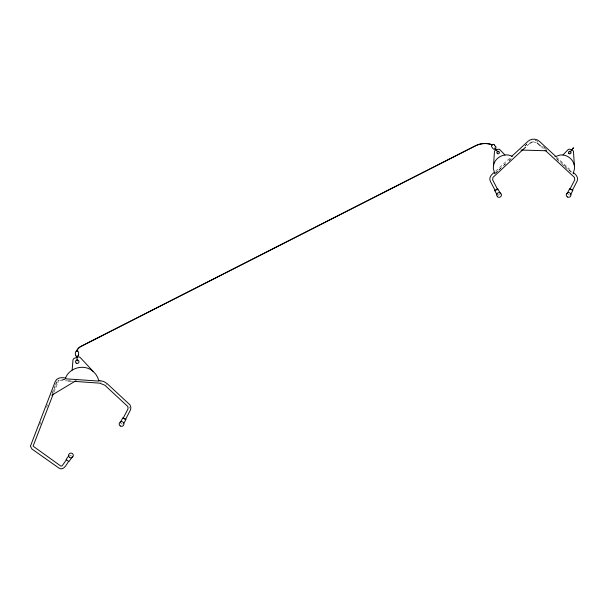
<?xml version="1.0" encoding="UTF-8"?>
<svg xmlns="http://www.w3.org/2000/svg" width="608" height="608" viewBox="0 0 608 608"><rect width="100%" height="100%" fill="white"/><g stroke="black" fill="none" stroke-linecap="round" stroke-linejoin="round"><path stroke-width="0.46" stroke-dasharray="3.04 2.28" d="M39.756 424.924L40.774 422.302M46.573 407.436L47.599 404.814M52.372 392.578L55.1 385.586M55.442 384.712L56.468 382.09A4.689 4.689 0 0 1 56.666 381.634M53.952 392.213L58.49 381.406M52.098 394.387L56.924 382.592A5.001 5.001 0 0 1 57.737 381.246M524.955 146.057L526.961 144.066M495.414 173.158L506.236 163.073M508.934 160.55L512.992 156.765M495.664 171.182L511.001 157.008M495.201 173.424L497.982 170.856M498.682 170.21L500.772 168.279M504.252 165.064L505.643 163.78M509.124 160.565L510.522 159.281M525.456 145.479L526.802 144.24M527.014 145.867L529.028 144.005M497.952 195.388L499.563 194.469M60.01 380.547L68.506 380.965M532.973 141.846L536.484 142.515M63.012 379.248L64.866 379.377M70.353 381.094L73.135 381.292M64.775 379.734L61.963 379.498A5.001 5.001 0 0 0 59.888 379.764M568.244 194.522L569.301 195.077M120.703 423.274L122.375 424.224M70.156 455.156L71.379 456.023M556.396 157.008L569.643 169.244M542.617 146.102L546.66 149.842M556.882 159.281L558.972 161.204M561.754 163.78L564.543 166.356M565.235 166.995L567.325 168.925M541.059 146.49L544.418 149.591M556.267 158.027L568.434 169.374M544.259 147.546L546.197 149.5M535.466 140.684A7.19 7.19 0 0 1 536.317 140.957M537.13 141.337A7.19 7.19 0 0 1 537.882 141.808M535.572 140.6A7.972 7.972 0 0 1 536.53 140.866M99.856 381.824A12.358 12.358 0 0 1 101.224 382.082M106.172 384.552A12.358 12.358 0 0 1 106.696 385.008M129.504 407.185A3.975 3.975 0 0 1 129.557 408.052M56.916 381.208A4.689 4.689 0 0 1 57.213 380.813"/><path stroke-width="0.91" d="M76.988 350.976L76.54 350.922M72.154 370.059L72.945 360.331A2.493 2.493 0 0 1 74.609 358.18L77.832 357.063A2.44 2.44 0 0 1 80.416 357.709L95.798 374.262L97.713 377.507L98.891 381.087L65.238 378.792C68.94 367.536 84.504 363.478 93.229 371.496M493.514 165.642C494.73 157.373 504.838 152.243 512.149 156.378M492.146 144.681L492.168 144.712A1.634 1.634 0 0 0 491.735 146.87L493.096 148.74A1.634 1.634 0 0 0 495.292 148.99L495.307 148.983A1.634 1.634 0 0 0 495.725 146.824L495.756 146.809M573.169 173.789L574.583 168.424L573.473 151.742A1.809 1.809 0 0 0 572.288 150.161L569.916 149.302A1.847 1.847 0 0 0 567.956 149.758L562.962 154.979L560.173 154.987L554.914 156.765M53.268 393.961L33.098 446.15L60.899 466.123L62.145 465.827L66.432 459.77M80.568 346.659A9.272 9.272 0 0 0 76.813 350.778L76.965 350.276A9.356 9.356 0 0 1 80.522 346.583L475.091 145.95A21.212 21.212 0 0 1 489.296 143.906L491.963 144.628M123.173 418.213L128.045 408.827L127.9 406.608L104.827 385.206L99.689 383.154L74.062 381.353M570.046 188.951L574.75 179.877L574.454 177.414L545.095 150.214M567.013 193.876L569.764 188.632L572.903 190.281L570.54 194.773M120.414 422.142L122.907 417.726L125.993 419.474L123.91 423.153M494.631 148.002L498.066 152.182M69 455.377L66.074 459.519L68.978 461.563L72.382 456.73M68.62 461.312C66.796 464.018 63.68 471.063 59.12 468.198L31.996 449.061L30.408 446.211L55.229 381.573C56.772 377.302 62.183 377.256 65.854 378.1M569.992 152.182L573.352 148.056M494.266 172.467C491.462 174.26 488.475 177.886 490.382 181.344L495.277 190.752M511.7 156.37L527.949 141.36C531.05 138.411 536.347 138.411 539.456 141.36L555.697 156.37M525.669 147.106L492.944 177.414L492.655 179.877L497.648 189.514M494.304 145.008L495.809 146.771M494.342 144.978L494.388 144.94A1.634 1.634 0 0 0 492.153 144.689L492.184 144.719M529.697 143.382L532.258 141.983M51.756 395.23L76.015 380.684M495.307 190.737L495.824 190.471M496.721 190L497.26 189.719M80.986 346.431L475.129 146.026A21.128 21.128 0 0 1 490.565 144.294M77.026 355.726L77.072 360.97M520.942 150.047L546.546 150.769M68.506 380.965L70.353 381.094M78.683 354.89L78.622 354.882A1.634 1.634 0 0 1 77.041 356.394L77.079 356.478A1.634 1.634 0 0 1 75.4 354.92L75.377 352.61A1.634 1.634 0 0 1 76.988 351.074L76.988 351.12A1.634 1.634 0 0 1 78.63 352.579L78.508 354.874M99.279 380.426L103.74 381.512L107.023 383.519L129.952 404.837L130.887 407.527L130.538 409.8L125.544 419.452L124.298 418.806M562.962 154.979C568.586 155.557 573.42 160.064 574.393 165.642M570.099 188.982L572.417 190.182L577.022 181.344C578.922 177.886 575.936 174.26 573.131 172.467M123.302 418.281L123.994 418.646M537.1 142.895L540.39 145.867M569.111 170.004L571.14 171.897M504.944 154.979L499.951 149.758A1.847 1.847 0 0 0 497.99 149.302L495.619 150.161A1.809 1.809 0 0 0 494.433 151.742L493.331 168.424L494.737 173.789M500.642 193.868L497.724 188.716L494.638 190.464L497.139 194.879M58.505 380.517A5.001 5.001 0 0 1 58.938 380.22M572.941 148.337L573.466 147.957L572.972 148.284M492.024 144.43L492.009 145.092L492.024 144.43M76.988 350.816L76.54 351.31L76.988 350.816M497.519 196.764A2.364 2.364 0 0 0 501.395 195.419A2.364 2.364 0 0 0 498.294 192.736A2.364 2.364 0 0 0 497.519 196.764M567.348 196.931A2.364 2.364 0 0 0 570.98 195.024A2.364 2.364 0 0 0 567.515 192.835A2.364 2.364 0 0 0 567.348 196.931M568.906 153.505A1.277 1.277 0 0 0 571.026 152.859A1.277 1.277 0 0 0 569.407 151.346A1.277 1.277 0 0 0 568.906 153.505M497.45 153.657A1.277 1.277 0 0 0 499.411 152.616A1.277 1.277 0 0 0 497.526 151.438A1.277 1.277 0 0 0 497.45 153.657M120.24 425.942A2.364 2.364 0 0 0 123.926 424.148A2.364 2.364 0 0 0 120.528 421.853A2.364 2.364 0 0 0 120.24 425.942M69.418 457.292A2.364 2.364 0 0 0 73.264 455.878A2.364 2.364 0 0 0 70.118 453.249A2.364 2.364 0 0 0 69.418 457.292M76.281 363.158A1.733 1.733 0 0 0 78.972 361.844A1.733 1.733 0 0 0 76.486 360.172A1.733 1.733 0 0 0 76.281 363.158"/></g></svg>
